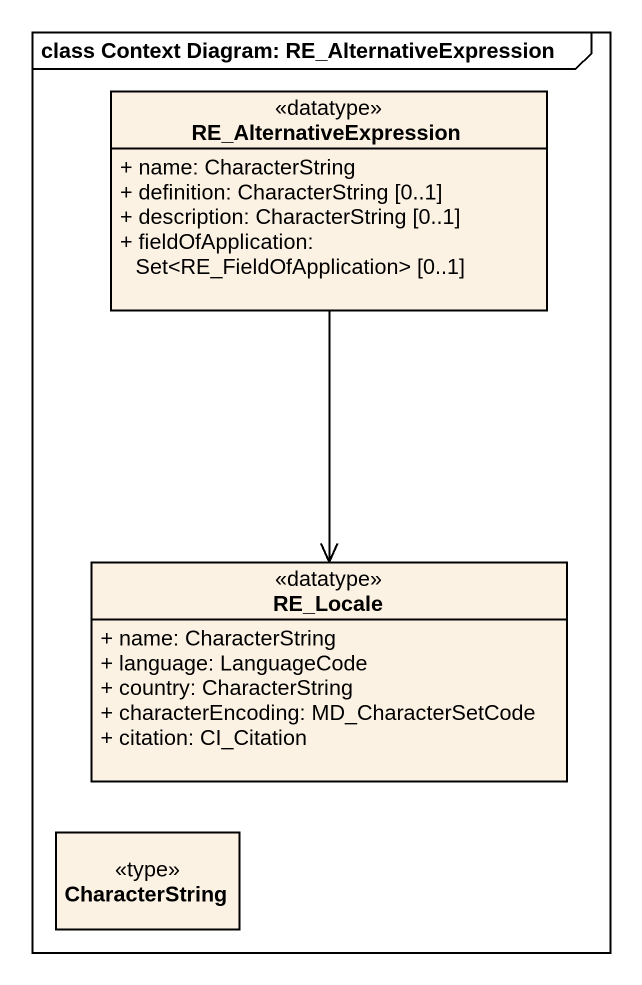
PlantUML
@startuml
mainframe class Context Diagram: RE_AlternativeExpression
hide circle
hide empty members
skinparam classAttributeIconSize 0
class RE_AlternativeExpression <<datatype>> {
  + name: CharacterString
  + definition: CharacterString [0..1]
  + description: CharacterString [0..1]
  + fieldOfApplication: Set<RE_FieldOfApplication> [0..1]
}
class RE_Locale <<datatype>> {
  + name: CharacterString
  + language: LanguageCode
  + country: CharacterString
  + characterEncoding: MD_CharacterSetCode
  + citation: CI_Citation
}
class CharacterString <<type>>
RE_AlternativeExpression --> RE_Locale
@enduml
